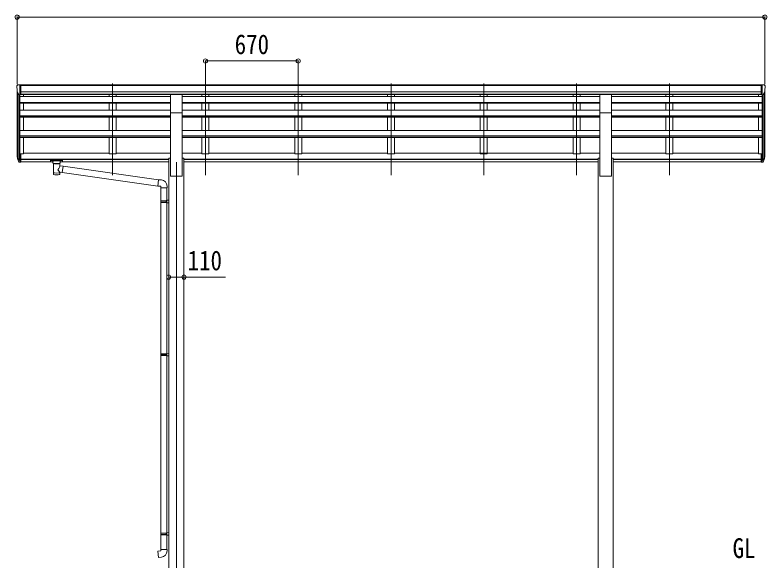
# Model space of a CAD drawing. Units: millimetres at full size, sheet at 1:30. Extents: x -8385 to 8479, y -5853 to 5787.
# Drawn here: x -241 to 5189, y -3303 to 641 of the extents above; entities that cross this region are included whole.
import ezdxf
from ezdxf.enums import TextEntityAlignment as Align

# ---------------------------------------------------------------- set-up
doc = ezdxf.new("R2010")
doc.units = ezdxf.units.MM
doc.header["$LTSCALE"] = 30
doc.header["$PDMODE"] = 32
doc.header["$PDSIZE"] = 30
for name, color, linetype, lineweight in [('0-0_0', 7, 'Continuous', 9), ('0-1_本体', 4, 'Continuous', 9), ('0-2_部品', 7, 'Continuous', 9), ('0-8_PARTS2', 2, 'Continuous', 9), ('0-A_寸法', 6, 'Continuous', 9)]:
    doc.layers.add(name, color=color, linetype=linetype, lineweight=lineweight)
doc.styles.add('ＭＳ ゴシック', font='')
doc.styles.get('ＭＳ ゴシック').set_extended_font_data('MS Gothic')

msp = doc.modelspace()

# ---------------------------------------------------------------- linework, layer by layer
at = {"layer": '0-1_本体'}
for p, q in [((-199.37, 136.51), (5137.63, 136.51)), ((-199.37, 131.15), (5147.63, 131.15)), ((-225.87, -362.64), (-225.87, 99.76)), ((-221.59, 80.96), (-221.59, -386.91)), ((-211.87, 65.6), (-211.87, -404.91)), ((-205.87, 66.13), (-205.87, -360.47)), ((-199.37, 87.63), (5147.63, 87.63)), ((-199.37, 69.96), (5147.63, 69.96)), ((881.63, 67.59), (-199.37, 67.59)), ((-180.87, 67.59), (-180.87, 51.32)), ((439.13, 67.59), (439.13, 51.73)), ((489.13, 67.59), (489.13, 51.73)), ((3981.63, 67.88), (966.63, 67.59)), ((1109.13, 67.6), (1109.13, 51.73)), ((1159.13, 67.61), (1159.13, 51.73)), ((1779.13, 67.67), (1779.13, 51.73)), ((1829.13, 67.67), (1829.13, 51.73)), ((2449.13, 67.73), (2449.13, 51.73)), ((2499.13, 67.73), (2499.13, 51.73)), ((3119.13, 67.79), (3119.13, 51.73)), ((3169.13, 67.8), (3169.13, 51.73)), ((3789.13, 67.86), (3789.13, 51.73)), ((3839.13, 67.86), (3839.13, 51.73)), ((5147.63, 67.65), (4066.63, 67.55)), ((4459.13, 67.59), (4459.13, 51.73)), ((4509.13, 67.59), (4509.13, 51.73)), ((5129.13, 67.65), (5129.13, 51.73)), ((5154.13, 66.13), (5154.13, -360.47)), ((5160.13, 65.6), (5160.13, -404.91)), ((5169.85, 80.96), (5169.85, -386.91)), ((5174.13, -362.64), (5174.13, 99.76)), ((881.63, 51.73), (-205.87, 51.73)), ((-205.87, 10.03), (881.63, 10.03)), ((-205.87, 8.34), (881.63, 8.34)), ((-205.87, 3.93), (881.63, 3.93)), ((-180.87, -47.45), (-180.87, 3.93)), ((439.13, 3.93), (439.13, -47.05)), ((489.13, 3.93), (489.13, -47.05)), ((3981.63, 51.73), (966.63, 51.73)), ((966.63, 10.03), (3981.63, 10.03)), ((966.63, 8.34), (3981.63, 8.34)), ((966.63, 3.93), (3981.63, 3.93)), ((1109.13, 3.93), (1109.13, -47.05)), ((1159.13, 3.93), (1159.13, -47.05)), ((1779.13, 3.93), (1779.13, -47.05)), ((1829.13, 3.93), (1829.13, -47.05)), ((2449.13, 3.93), (2449.13, -47.05)), ((2499.13, 3.93), (2499.13, -47.05)), ((3119.13, 3.93), (3119.13, -47.05)), ((3169.13, 3.93), (3169.13, -47.05)), ((3789.13, 3.93), (3789.13, -47.05)), ((3839.13, 3.93), (3839.13, -47.05)), ((5154.13, 51.73), (4066.63, 51.73)), ((4066.63, 10.03), (5154.13, 10.03)), ((4066.63, 8.34), (5154.13, 8.34)), ((4066.63, 3.93), (5154.13, 3.93)), ((4459.13, 3.93), (4459.13, -47.05)), ((4509.13, 3.93), (4509.13, -47.05)), ((5129.13, 3.93), (5129.13, -47.05)), ((-205.87, -47.05), (881.63, -47.05)), ((966.63, -47.05), (3981.63, -47.05)), ((4066.63, -47.05), (5154.13, -47.05)), ((-205.87, -87.71), (881.63, -87.71)), ((-205.87, -89.39), (881.63, -89.39)), ((-205.87, -96.11), (881.63, -96.11)), ((-180.87, -193.2), (-180.87, -96.11)), ((439.13, -96.11), (439.13, -192.78)), ((489.13, -96.11), (489.13, -192.78)), ((881.63, -521.91), (881.63, -66.28)), ((966.63, -521.91), (966.63, -66.28)), ((966.63, -87.71), (3981.63, -87.71)), ((966.63, -89.39), (3981.63, -89.39)), ((966.63, -96.11), (3981.63, -96.11)), ((1109.13, -96.11), (1109.13, -192.78)), ((1159.13, -96.11), (1159.13, -192.78)), ((1779.13, -96.11), (1779.13, -192.78)), ((1829.13, -96.11), (1829.13, -192.78)), ((2449.13, -96.11), (2449.13, -192.78)), ((2499.13, -96.11), (2499.13, -192.78)), ((3119.13, -96.11), (3119.13, -192.78)), ((3169.13, -96.11), (3169.13, -192.78)), ((3789.13, -96.11), (3789.13, -192.78)), ((3839.13, -96.11), (3839.13, -192.78)), ((3981.63, -521.91), (3981.63, -66.28)), ((4066.63, -521.91), (4066.63, -66.28)), ((4066.63, -87.71), (5154.13, -87.71)), ((4066.63, -89.39), (5154.13, -89.39)), ((4066.63, -96.11), (5154.13, -96.11)), ((4459.13, -96.11), (4459.13, -192.78)), ((4509.13, -96.11), (4509.13, -192.78)), ((5129.13, -96.11), (5129.13, -192.78)), ((-205.87, -192.78), (881.63, -192.78)), ((966.63, -192.78), (3981.63, -192.78)), ((4066.63, -192.78), (5154.13, -192.78)), ((881.63, -232.25), (-205.87, -232.25)), ((881.63, -233.93), (-205.87, -233.93)), ((881.63, -242.97), (-205.87, -242.97)), ((-180.87, -361.3), (-180.87, -242.97)), ((439.13, -242.97), (439.13, -361.3)), ((489.13, -242.97), (489.13, -361.3)), ((3981.63, -232.25), (966.63, -232.25)), ((3981.63, -233.93), (966.63, -233.93)), ((3981.63, -242.97), (966.63, -242.97)), ((1109.13, -242.97), (1109.13, -361.3)), ((1159.13, -242.97), (1159.13, -361.3)), ((1779.13, -243.38), (1779.13, -361.3)), ((1829.13, -243.38), (1829.13, -361.3)), ((2449.13, -243.38), (2449.13, -361.3)), ((2499.13, -243.38), (2499.13, -361.3)), ((3119.13, -242.97), (3119.13, -361.3)), ((3169.13, -242.97), (3169.13, -361.3)), ((3789.13, -242.97), (3789.13, -361.3)), ((3839.13, -242.97), (3839.13, -361.3)), ((5154.13, -232.25), (4066.63, -232.25)), ((5154.13, -233.93), (4066.63, -233.93)), ((5154.13, -242.97), (4066.63, -242.97)), ((4459.13, -242.97), (4459.13, -361.3)), ((4509.13, -242.97), (4509.13, -361.3)), ((5129.13, -242.97), (5129.13, -361.3)), ((-199.37, -361.3), (-180.87, -361.3)), ((-180.87, -356.09), (439.13, -356.09)), ((439.13, -361.3), (489.13, -361.3)), ((489.13, -356.09), (881.63, -356.09)), ((966.63, -356.09), (1109.13, -356.09)), ((1109.13, -361.3), (1159.13, -361.3)), ((1159.13, -356.09), (1779.13, -356.09)), ((1779.13, -361.3), (1829.13, -361.3)), ((1829.13, -356.09), (2449.13, -356.09)), ((2449.13, -361.3), (2499.13, -361.3)), ((2499.13, -356.09), (3789.13, -356.09)), ((3119.13, -361.3), (3169.13, -361.3)), ((3789.13, -361.3), (3839.13, -361.3)), ((3839.13, -356.09), (3981.63, -356.09)), ((4066.63, -356.09), (4459.13, -356.09)), ((4459.13, -361.3), (4509.13, -361.3)), ((4509.13, -356.09), (5129.13, -356.09)), ((5147.63, -361.3), (5129.13, -361.3)), ((-199.37, -400.39), (869.13, -400.39)), ((-199.37, -401.78), (869.13, -401.78)), ((-199.37, -418.95), (32.13, -418.95)), ((86.13, -418.95), (869.13, -418.95)), ((869.13, -391.91), (881.63, -391.91)), ((869.13, -391.91), (869.13, -3871.91)), ((966.63, -391.91), (979.13, -391.91)), ((979.13, -391.91), (979.13, -3871.91)), ((979.13, -400.39), (3969.13, -400.39)), ((979.13, -401.78), (3969.13, -401.78)), ((979.13, -418.95), (3969.13, -418.95)), ((3969.13, -391.91), (3981.63, -391.91)), ((3969.13, -391.91), (3969.13, -3871.91)), ((4066.63, -391.91), (4079.13, -391.91)), ((4079.13, -391.91), (4079.13, -3871.91)), ((4079.13, -400.39), (5147.63, -400.39)), ((4079.13, -401.78), (5147.63, -401.78)), ((4079.13, -418.95), (5147.63, -418.95)), ((881.63, -521.91), (966.63, -521.91)), ((3981.63, -521.91), (4066.63, -521.91))]:
    msp.add_line(p, q, dxfattribs=at)
at = {"layer": '0-2_部品'}
for p, q in [((-227.87, 128.74), (-227.87, 128.11)), ((-220.96, 137.55), (-225.03, 131.74)), ((-217.87, 138.11), (-220.2, 137.97)), ((-217.87, 138.11), (-199.37, 138.11)), ((-205.87, 65.13), (-205.87, 138.11)), ((-199.37, 138.11), (-189.37, 138.03)), ((-199.37, 66.13), (-199.37, 138.11)), ((-189.37, 136.51), (-189.37, 138.03)), ((5147.63, 138.11), (5137.63, 138.03)), ((5137.63, 136.51), (5137.63, 138.03)), ((5147.63, 66.13), (5147.63, 138.11)), ((5166.13, 138.11), (5147.63, 138.11)), ((5154.13, 65.13), (5154.13, 138.11)), ((5166.13, 138.11), (5168.46, 137.97)), ((5169.22, 137.55), (5173.29, 131.74)), ((5176.13, 128.74), (5176.13, 128.11)), ((-213.49, 66.94), (-222.77, 83.01)), ((-205.87, 65.13), (-211.08, 65.45)), ((-199.37, 66.13), (-205.87, 66.13)), ((881.63, 67.88), (966.63, 67.88)), ((881.63, -66.28), (881.63, 67.88)), ((966.63, -66.28), (966.63, 67.88)), ((3981.63, 67.88), (4066.63, 67.88)), ((3981.63, -66.28), (3981.63, 67.88)), ((4066.63, -66.28), (4066.63, 67.88)), ((5147.63, 66.13), (5154.13, 66.13)), ((5154.13, 65.13), (5159.34, 65.45)), ((5161.76, 66.94), (5171.03, 83.01)), ((881.63, -66.28), (966.63, -66.28)), ((3981.63, -66.28), (4066.63, -66.28)), ((-205.87, -360.47), (-205.87, -422.36)), ((-199.37, -360.47), (-205.87, -360.47)), ((-199.37, -360.47), (-199.37, -421.54)), ((5147.63, -360.47), (5147.63, -421.54)), ((5147.63, -360.47), (5154.13, -360.47)), ((5154.13, -360.47), (5154.13, -422.36)), ((-223.48, -386.51), (-213.31, -405.69)), ((-212.3, -404.44), (-222.06, -386.02)), ((-220.89, -403.37), (-213.31, -420.86)), ((-205.87, -405.19), (-211, -405.19)), ((-205.87, -407.19), (-210.71, -407.19)), ((-205.87, -422.36), (-210.71, -422.36)), ((-199.37, -398.79), (-205.87, -398.79)), ((-199.37, -404.19), (-205.87, -404.19)), ((-199.37, -421.54), (-205.87, -421.54)), ((15.63, -407.25), (15.63, -418.01)), ((15.63, -407.44), (15.63, -408.98)), ((17.63, -406.59), (100.63, -406.59)), ((17.63, -408.76), (100.63, -408.76)), ((17.63, -418.67), (32.13, -418.67)), ((32.13, -425.48), (32.13, -415.2)), ((36.23, -429.98), (36.21, -510.27)), ((82.03, -447.55), (82.03, -429.97)), ((86.13, -425.48), (86.13, -415.2)), ((86.13, -418.67), (100.63, -418.67)), ((102.63, -407.25), (102.63, -418.01)), ((5147.63, -398.79), (5154.13, -398.79)), ((5147.63, -404.19), (5154.13, -404.19)), ((5147.63, -421.54), (5154.13, -421.54)), ((5154.13, -405.19), (5159.27, -405.19)), ((5154.13, -407.19), (5158.98, -407.19)), ((5154.13, -422.36), (5158.98, -422.36)), ((5160.56, -404.44), (5170.32, -386.02)), ((5171.74, -386.51), (5161.57, -405.69)), ((5169.15, -403.37), (5161.57, -420.86)), ((107.25, -451.46), (82.03, -447.55)), ((107.25, -451.46), (100.23, -496.72)), ((107.25, -451.46), (795.22, -548.26)), ((82.05, -510.27), (82.03, -493.64)), ((82.03, -493.9), (100.23, -496.72)), ((791.21, -594.09), (100.23, -496.72)), ((816.05, -550.09), (795.22, -548.26)), ((857.13, -605.83), (857.13, -594.92)), ((811.13, -605.83), (857.13, -605.83)), ((813.13, -605.83), (813.13, -699.83)), ((855.13, -605.83), (855.13, -697.27)), ((811.13, -701.83), (812.13, -699.83)), ((811.13, -701.83), (855.13, -701.83)), ((811.13, -701.83), (811.13, -709.83)), ((812.13, -699.83), (855.13, -699.83)), ((850.65, -701.83), (850.22, -699.83)), ((853.13, -697.33), (869.13, -696.86)), ((853.13, -699.33), (853.13, -697.33)), ((853.13, -699.33), (855.13, -699.33)), ((869.13, -696.86), (869.13, -714.8)), ((811.13, -709.83), (855.13, -709.83)), ((811.13, -709.83), (812.13, -711.83)), ((812.13, -711.83), (855.13, -711.83)), ((813.13, -711.83), (813.13, -1805.6)), ((853.13, -714.33), (853.13, -712.33)), ((853.13, -714.33), (869.13, -714.8)), ((855.13, -714.39), (855.13, -1803.04)), ((811.13, -1807.6), (812.13, -1805.6)), ((811.13, -1807.6), (855.13, -1807.6)), ((811.13, -1807.6), (811.13, -1815.6)), ((811.13, -1815.6), (855.13, -1815.6)), ((811.13, -1815.6), (812.13, -1817.6)), ((812.13, -1805.6), (855.13, -1805.6)), ((812.13, -1817.6), (855.13, -1817.6)), ((813.13, -1817.6), (813.13, -3101.17)), ((850.65, -1807.6), (850.22, -1805.6)), ((853.13, -1803.1), (869.13, -1802.63)), ((853.13, -1805.1), (853.13, -1803.1)), ((853.13, -1805.1), (855.13, -1805.1)), ((853.13, -1820.1), (853.13, -1818.1)), ((853.13, -1820.1), (869.13, -1820.57)), ((855.13, -1820.16), (855.13, -3098.62)), ((869.13, -1802.63), (869.13, -1820.57)), ((811.13, -3103.17), (812.13, -3101.17)), ((811.13, -3103.17), (811.13, -3111.17)), ((811.13, -3103.17), (855.13, -3103.17)), ((811.13, -3111.17), (812.13, -3113.17)), ((811.13, -3111.17), (855.13, -3111.17)), ((812.13, -3101.17), (855.13, -3101.17)), ((812.13, -3113.17), (855.13, -3113.17)), ((813.13, -3113.17), (813.13, -3219.31)), ((850.65, -3103.17), (850.22, -3101.17)), ((850.65, -3111.17), (850.22, -3113.17)), ((850.65, -3103.17), (850.65, -3111.17)), ((853.13, -3098.67), (869.13, -3098.2)), ((853.13, -3100.67), (853.13, -3098.67)), ((853.13, -3100.67), (855.13, -3100.67)), ((853.13, -3115.67), (853.13, -3113.67)), ((853.13, -3113.67), (855.13, -3113.67)), ((853.13, -3115.67), (869.13, -3116.14)), ((855.13, -3113.67), (855.13, -3100.67)), ((855.13, -3115.73), (855.13, -3219.31)), ((869.13, -3098.2), (869.13, -3116.14)), ((791.21, -3231.06), (811.13, -3229.31)), ((795.22, -3276.88), (791.21, -3231.06)), ((857.13, -3219.31), (857.13, -3230.23)), ((816.05, -3275.06), (795.22, -3276.88))]:
    msp.add_line(p, q, dxfattribs=at)
for points in [[(15.63, -407.25), (15.67, -407.05), (15.75, -406.92), (15.85, -406.82), (15.95, -406.76), (16.07, -406.72), (16.37, -406.66), (16.86, -406.61), (17.4, -406.59), (17.63, -406.59)], [(15.63, -418.01), (15.67, -418.2), (15.75, -418.34), (15.85, -418.43), (15.95, -418.5), (16.07, -418.54), (16.37, -418.6), (16.86, -418.65), (17.4, -418.67), (17.63, -418.67)], [(32.17, -425.42), (32.15, -425.78), (32.39, -426.74), (32.91, -427.62), (33.72, -428.46), (34.83, -429.26), (36.23, -429.98)], [(82.03, -429.97), (82.26, -429.88), (83.62, -429.14), (84.73, -428.29), (85.49, -427.43), (85.95, -426.53), (86.12, -425.64)], [(100.63, -406.59), (100.98, -406.59), (101.51, -406.62), (101.96, -406.67), (102.27, -406.74), (102.44, -406.84), (102.56, -406.98), (102.62, -407.16), (102.63, -407.25)], [(100.63, -418.67), (100.98, -418.67), (101.51, -418.64), (101.96, -418.59), (102.27, -418.51), (102.44, -418.42), (102.56, -418.28), (102.62, -418.1), (102.63, -418.01)], [(795.22, -548.26), (791.21, -594.09), (811.13, -595.83), (811.13, -605.83)], [(850.65, -701.83), (850.65, -709.83), (850.22, -711.83)], [(853.13, -712.33), (855.13, -712.33), (855.13, -699.33)], [(850.65, -1807.6), (850.65, -1815.6), (850.22, -1817.6)], [(853.13, -1818.1), (855.13, -1818.1), (855.13, -1805.1)], [(811.13, -3229.31), (811.13, -3219.31), (857.13, -3219.31)]]:
    msp.add_lwpolyline(points, dxfattribs=at)
for centre, radius, start, end in [((-224.87, 128.74), 3, 93, 180), ((-25.87, 128.11), 202, 180, 192.90261), ((-220.14, 136.97), 1, 93.5, 145), ((5168.4, 136.97), 1, 35, 86.5), ((4974.13, 128.11), 202, 347.09739, 0), ((5173.13, 128.74), 3, 0, 87), ((-210.89, 68.44), 3, 210, 266.5), ((5159.16, 68.44), 3, 273.5, 330), ((-137.21, -364.35), 89.07, 174.49576, 194.41188), ((-137.92, -360.07), 88.05, 177.22392, 197.21071), ((-92.65, -367.29), 133.22, 183.27987, 195.71302), ((5040.91, -367.29), 133.22, 344.28698, 356.72013), ((5086.18, -360.07), 88.05, 342.78929, 2.77608), ((5085.47, -364.35), 89.07, 345.58812, 5.50424), ((-210.71, -404.19), 3, 210, 270), ((-210.71, -419.36), 3, 210, 270), ((-211, -403.69), 1.5, 210, 270), ((5158.98, -404.19), 3, 270, 330), ((5158.98, -419.36), 3, 270, 330), ((5159.27, -403.69), 1.5, 270, 330), ((812.13, -594.92), 45, 0, 85), ((812.13, -3230.23), 45, 275, 0)]:
    msp.add_arc(centre, radius, start, end, dxfattribs=at)
for centre, major_axis, ratio, start_param, end_param in [((17.63, -408.98), (2, 0), 0.109601, 1.5707963, 3.1415927), ((59.13, -415.2), (27, 0), 0.122176, 6.2831853, 9.424778), ((59.14, -430.43), (-22.91, 0.42), 0.072511, 0.0008029, 1.5715993), ((59.14, -432.06), (-22.91, 0.42), 0.072511, 0.0008029, 1.5715993), ((59.12, -430.43), (22.92, 0.42), 0.07247, 4.71158, 6.2823764), ((59.12, -432.06), (22.92, 0.42), 0.07247, 4.71158, 6.2823764), ((70.13, -425.48), (16, 0), 0.361356, 6.2636979, 6.2831853), ((100.63, -408.98), (2, 0), 0.109601, 0, 1.5707963), ((59.13, -474.09), (-22.81, -26.62), 0.234429, 1.6855472, 3.1268519), ((61.69, -471.45), (20.32, -22.25), 0.045535, 0.0389954, 1.3075346), ((59.13, -510.27), (22.92, 0), 0.101955, 3.1415499, 6.2833984), ((59.13, -497.83), (22.91, 0), 0.122865, 3.1415927, 6.2831853)]:
    msp.add_ellipse(centre, major_axis=major_axis, ratio=ratio, start_param=start_param, end_param=end_param, dxfattribs=at)
at = {"layer": '0-8_PARTS2'}
for p, q in [((464.13, -515.71), (464.13, 146.82)), ((1134.13, -515.71), (1134.13, 146.82)), ((1804.13, -515.71), (1804.13, 146.82)), ((2474.13, -515.71), (2474.13, 146.82)), ((3144.13, -515.71), (3144.13, 146.82)), ((3814.13, -515.71), (3814.13, 146.82)), ((4484.13, -515.71), (4484.13, 146.82)), ((924.13, -421.92), (924.13, -3971.92))]:
    msp.add_line(p, q, dxfattribs=at)
at = {"layer": '0-A_寸法'}
for p, q in [((-225.87, 626.44), (-225.87, 142.26)), ((-225.87, 626.44), (5174.13, 626.44)), ((5174.13, 626.44), (5174.13, 142.26)), ((1134.13, 309.82), (1134.13, 142.26)), ((1134.13, 309.82), (1804.13, 309.82)), ((1804.13, 309.82), (1804.13, 142.26)), ((869.13, -1252.1), (979.13, -1252.1)), ((979.13, -1252.1), (1279.13, -1252.1))]:
    msp.add_line(p, q, dxfattribs=at)
for p in [(-225.87, 626.44), (5174.13, 626.44), (1134.13, 309.82), (1804.13, 309.82), (869.13, -1252.1), (979.13, -1252.1)]:
    msp.add_point(p, dxfattribs=at)

# ---------------------------------------------------------------- texts
at = {"layer": '0-0_0', "style": 'ＭＳ ゴシック', "width": 0.85}
msp.add_text('GL', height=143, dxfattribs=at).set_placement((4941.09, -3324.35), align=Align.BOTTOM_LEFT)
at = {"layer": '0-A_寸法', "color": 7, "style": 'ＭＳ ゴシック', "width": 0.85}
for s, p in [('670', (1345.38, 315.82)), ('110', (1005.38, -1246.1))]:
    msp.add_text(s, height=143, dxfattribs=at).set_placement(p, align=Align.BOTTOM_LEFT)

doc.saveas('drawing.dxf')
